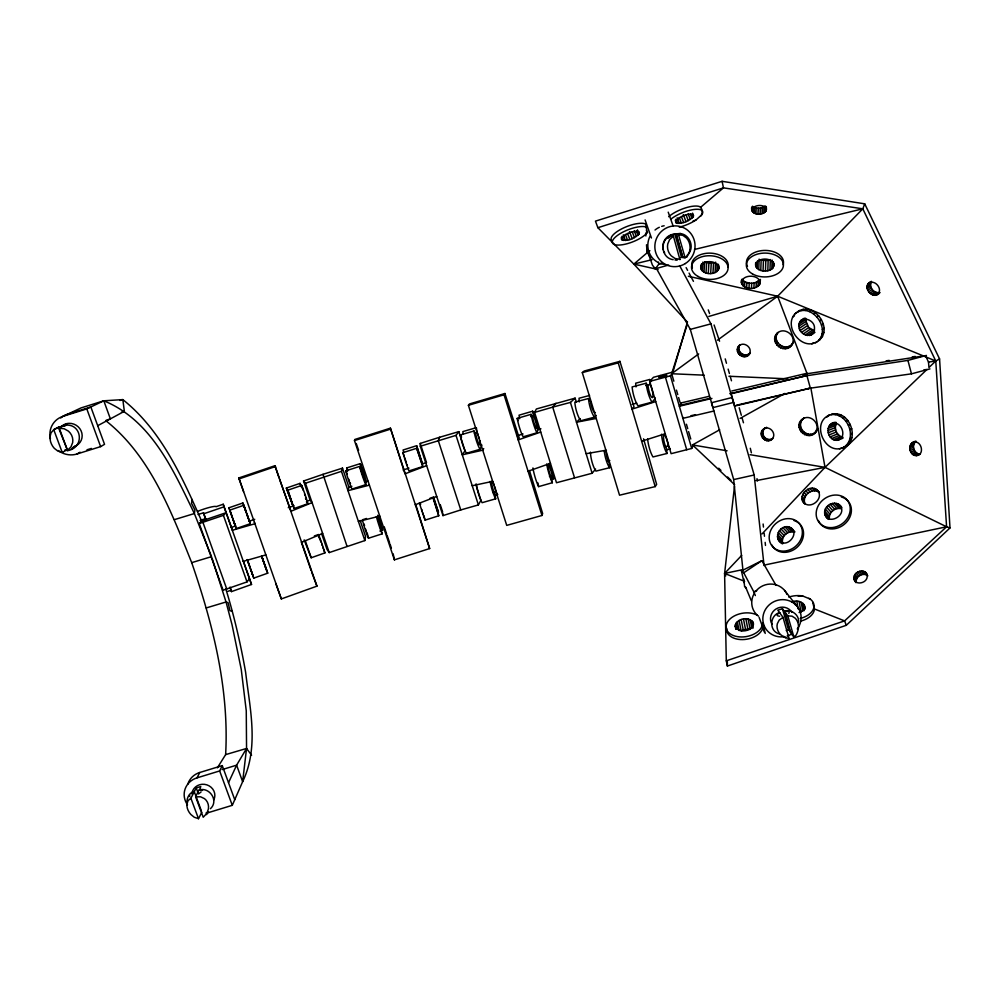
<?xml version="1.0" encoding="UTF-8"?>
<svg xmlns="http://www.w3.org/2000/svg" width="1000" height="1000" viewBox="0 0 1000 1000"><rect width="100%" height="100%" fill="white"/><g stroke="black" fill="none" stroke-linecap="round" stroke-linejoin="round"><path stroke-width="1.5" d="M772.875 438.425C765.925 446.475 755.387 432.238 765.238 428.025L762.45 430.325M769.85 440.387L771.45 439.162C765.8 441.413 760.138 433.862 764.075 429.137M54.638 429.312L58.825 426.962L67.263 449.7L62.713 452.2L61.638 452.2L61.675 451.362M206.05 812.975A19.225 17.988 11.7 0 0 209.688 812.225L232.288 805.325L242.638 781.688L246.55 748.462L246.262 710.812L241.25 669.425L232.05 624.812L226.038 601.975L212.025 558.05M650.8 258.387L647 251.575L647.038 246.337M792.175 602.188C800.45 597.1 810.913 609.225 799.05 612.525M217.362 767.85L225.625 754.625C229.275 689.062 212.963 624.163 191.7 562.65C171.25 511.763 150.325 455.975 106.013 420.85M251.6 755.25L246.55 748.462L236.612 765.163L242.638 781.688C259.212 747.337 249.887 708.538 245.65 672.45C240.725 644.2 234.237 616.2 225.787 588.775M913.5 442.212C921.675 439.975 925.113 455.175 916.225 455.662C908.138 455.213 907.438 441.788 916.012 441.275M916.225 455.662L919.975 454.212C914.025 453.95 911.075 445.087 915.9 441.463L912.138 442.875M755.713 262.562C753.962 271.188 766.45 273.113 771.812 269.025L772.075 260.025M771.812 269.025L773.162 267.738L773.337 261.725M773.162 267.738L774.038 263.25M767.825 270.738L768.15 260.262L770.312 259.562L769.987 270.05M765.462 271.05L765.8 260.575L768.15 260.262M741.4 280.225C740.113 289.875 756.725 291.125 760.138 283.538L760.275 279.675M760.138 283.538L760.375 279.387M760.775 270.475L761.137 259.988L765.8 260.575M763.062 270.963L763.413 260.475M756.125 287.362L756.312 282.25L759.525 279.9L759.35 285.025M757.163 268.475L757.438 260.975M757.975 286.325L758.162 281.212M758.763 269.625L759.137 259.137M753.913 288.062L754.1 282.95L756.312 282.25M756.087 267.087L756.25 262.587M749.013 288.275L749.212 283.175L744.8 281.8L742.025 279.212L741.8 284.337M751.488 288.375L751.675 283.263L754.1 282.95M836.65 503.425L841.225 508.713C835.35 507.1 828.8 512.325 829.287 518.45L824.638 513.25C823.725 504.175 837.487 499.1 841.888 507.7M746.663 287.775L746.875 282.675M700.675 268.125C701.188 259.1 719.1 259.725 718.787 268.825C715.625 276.588 698.9 274.725 700.863 265.138M742.938 285.738L743.15 280.625M744.587 286.913L744.8 281.8M798.975 326.112C798.325 314.55 815.163 318.825 814.475 328.363C815.05 339.862 798.337 335.588 798.975 326.112L806.075 321.375L806.175 319.262L799.075 324M802.475 500.675L804.812 503.25C802 495.688 811.712 487.8 818.575 491.938C811.975 481.025 794.925 496.325 805.075 504.137M777.875 538.675L782.8 543.65C780.475 537.163 787.6 530.163 794.087 532.087L789.225 527.013C779.638 524.1 772.425 538.938 782.262 543.725M718.088 270.287L718.413 264.312M718.787 268.825L718.95 265.837M715.075 272.587L715.662 262.137M716.825 271.575L717.225 264.1M797.875 311.637C813.962 300.7 834.075 329.15 818.538 340.65C831.263 327.062 809.8 301.1 794.887 313.863C783.213 326.975 802.038 351.463 817.262 341.587M710.662 273.575L711.263 263.137L713.575 262.838L712.975 273.275M708.288 273.488L708.9 263.05L704.625 261.725L704 272.162M798.5 622.112C799.6 615.025 791 608.787 784.362 611.1C786.225 617.8 792.862 650.95 798.337 629.038A12.075 10 -79.2 0 0 795.25 618.225L792.013 616.163L787.825 615.9L782.45 608.737L777.812 610.163L783.012 617.375L789.087 638.5L784.15 637.212L780.438 634.5A12.3 10.9 29.4 0 1 777.337 623.7L779.212 620.075L783.012 617.375M706.012 273L706.637 262.562M701.237 269.637L701.6 263.663M702.362 271.012L702.913 262.062M735.238 626.25C735.775 618.15 750.487 615.7 753.425 623.337C753.012 631.512 738.088 634 735.238 626.25L735.837 629.212M415.675 504.375L429.65 548.562L394.412 559.85L393.188 553.862M741.287 282.8C742.325 274.225 757.913 274.075 760.288 281.962M755.6 265.562C756.375 256.625 774.525 256.925 773.95 266.262M831.513 423.762C841.263 419.45 848.088 437.837 837.4 440.288C827.038 441.312 823.925 423.3 835.263 422.287M835.462 440.262L842.913 437.238C837.05 436.112 833.65 428.8 836.3 423.525L828.812 426.463M843.062 447.725C858.138 439.113 848 412.488 831.263 414.613C849.425 408.663 861.5 440.938 843.062 447.725C824.55 455.538 810.688 422.325 829.562 415.062L826.513 417.325M734.5 486.3L724.6 573.438L726.287 660.825L727.387 666.05L846.287 625.3L950 527.938L939.575 358.925L864.725 203.837L722.1 181.312L595.462 221.125L597.888 227.7L633.85 264.1L686.787 321.463M429.65 548.562L390.412 428.162L354.812 439.462L354.475 440.588L394.412 559.85M192.15 499.438L191.525 503.363L194.913 510.025L194.363 513.55L211.55 556.638L191.7 562.65M321.55 533.462L327.025 549.438L329.225 552.587L364.862 540.575L365.562 536.462L360.175 520.5M879.825 292.7C872.7 301.512 860.562 285.538 871.363 281.4M876.125 295.075L879.663 292.475C873.975 293.913 868.25 286.637 871.488 281.575L867.938 284.137M360.275 463.625L364.963 480.538L359.575 466.45L345.775 470.838A13.113 1.225 72.1 0 0 351.675 488.35L352.038 489.05L365.8 484.663L366.075 480.925A13.113 1.1 72.1 0 0 360.275 463.625L346.65 467.95L347.5 471.388M689.925 249.95C689.25 253.137 686.925 259.15 682.862 257.613L676.112 234.088C688.062 230.425 696.462 247.125 687.2 255.212M747.775 355.588L750.362 352.638C745.9 362.762 731.237 351.662 739.975 344.775L737.712 347.962M749.212 353.762C744.4 357.525 736.862 351.825 739.2 346.175M195.625 796.812L200.625 796.812L204.513 798.65A12.55 11.3 -42.5 0 1 208.375 809.1L206.775 813.413L203.212 817.25L195.625 796.812L198.85 790.037C209.387 786.525 219.213 800.775 210.425 808.7M751.875 210.05C753.275 203.95 767.062 203.7 766.175 210.8C762.663 216.175 750.05 215.275 751.7 207.087M201.863 812.175L198.5 818.688L190.9 798.263L196.213 787.925L200.763 786.538L199.475 790.188A11.662 10.9 11.7 0 1 202.512 790.425M853.962 577.425C854.3 570.188 867.588 568.212 867.2 576.625C866.888 583.913 853.525 585.875 853.962 577.425L856.162 582.337L854 578.987M856.125 580.775C856.787 575.638 863.787 572.275 867.875 575.825M789.55 347.113L792.625 343.713C786.125 356.538 766.925 341.812 777.987 332.4L775.375 336.15M790.95 345.3C784.038 350.588 773.275 342.438 776.825 334.375M813.5 433.9L816.7 431.05C808.312 444.087 790.138 425.6 803.988 418.038L800.75 420.85M815.037 432.638C807.175 438.713 795.95 427.337 802.337 419.637M791.237 345.525C798.55 336.613 783.4 325.075 776.55 334.162M815.175 432.312C821.663 424.562 810.312 413.075 802.412 419.237M279.562 479.325L291.025 511.225L312.087 502.625L310.113 500.138L303.55 481L323.013 474.325L342.5 468.137L348.938 487.238L348.013 490.675L369.4 485.15M673.062 371.6L687.5 321.8M687.375 324.075L671.663 373.738L673.838 381.188M788.812 613.462L789.2 612.225M364.862 540.575L341.463 471.325L342.5 468.137M540.737 432.062L518.225 439.9L519.225 437.975L504.938 393.5L469.475 403.95L468.4 405.3L506.725 525.388L541.975 515.475L542.65 513.538L529.45 470.513M717.487 340.2L777.65 296.225L862.8 208.812L864.725 203.837M483.725 448.587L482.725 450.188L462.275 454.812L465.012 450.825L458.837 431.637L439.65 437.25L438.263 440.55L460.763 509.938L478.4 504.925L480.913 500.288L475.75 484.25M228.525 782.7L236.612 765.163L222.125 769.6M639.025 234.075L639.375 232.175L638.638 231.562C632.463 230.7 624.812 233.388 621.4 238.75L621.55 239.587C627.375 242.075 634.725 238.2 639.025 234.075L637.425 229.825M532.675 411.2L533.55 415.9A7.225 0.963 73.8 0 1 536.562 425.562A7.225 0.963 73.8 0 1 535.675 427.3A7.225 0.963 73.8 0 1 532.663 417.638L531.038 414.338L517.2 418.375A13.2 1.875 73.8 0 0 522.762 436.112L523.175 436.8L536.975 432.8L538.15 428.75A13.213 1.75 73.8 0 0 532.675 411.2L519.025 415.188L519.65 418.713M686.7 257.238L687.188 256.188M232.288 805.325L219.662 770.938L222.262 765.612L199.788 772.487A19.05 17.825 11.8 0 0 187.787 784.275M673.175 371.987L653.438 377.312L649.737 381.375L671.112 453.675L691.725 448.462L693.413 445.1L727.087 450.8M595.612 469.113L592.125 473.25L556.5 482.738L534.612 412.413L536.388 408.975L575.112 398.15L576.4 402.337M187.525 804.862A19.225 17.988 11.7 0 1 196.975 777.875L199.788 772.487M693.062 217.013L692.95 214.425C686.725 213.45 679.237 216.412 675.625 221.625L676.375 223.113C682.362 224.15 688.8 221.137 693.062 217.013L691.975 214.188M748.925 354.45C753.85 348.162 743.225 340.138 738.5 346.562M679.938 259.625L673.4 236.163L671.125 235.65C659.375 239.3 660.725 258.025 673.175 259.675M683.425 417.45L682.9 418.35L713.975 411M681.175 403.288L679.35 406.25L711.925 398.413M479.837 440.312A7.188 1.238 73.7 0 1 479.15 444.263A7.188 1.238 73.7 0 1 475.812 434.212L474 430.988L460.337 434.975A13.125 2.387 73.7 0 0 466 452.562L466.463 453.237L480.087 449.288L481.912 445.075M655.713 401.587L632.05 409.125L634.025 406.9L619.9 361.337L584.163 371.037L582.3 372.625L619.538 495.2L655.212 486.6L656.65 484.412L643.55 438.812M468.4 405.3L504.038 394.787L504.938 393.5M206.513 814.613L208.5 811.85M649.737 381.375L670.438 375.812L672.375 373.175L698.688 353.938M63.7 425.438C81.638 421.75 85.688 447.35 67.638 450.675L58.712 428.2L66.638 424.25L54.162 429.225L51.025 432.85L50.025 436.863A12.65 9.613 62.9 0 0 54.312 448.338L57.825 451.075L61.638 452.2M660.163 375.525L658.713 377.438L666.825 375.238L665.413 377.175L686.712 449.738M460.763 509.938L442.975 515.612L420.312 446.25L456.012 435.363L458.837 431.637M647.337 250.6L652.425 265.113L655.3 268.8L658.688 264.35L661.55 263.387M199.225 523.538L223.412 515.363L226.1 512.7L202.113 520.8L199.225 523.538L223.088 590.2L247.013 581.912L249.475 578.7M792.412 343.537L793.8 341.75M787.487 348.212L788.888 346.4M785.188 348.725L786.587 346.912M782.788 348.65L784.212 346.838M746.35 356.375L747.8 354.538M780.475 347.962L781.9 346.163M744.75 356.75L746.213 354.925M778.4 346.737L779.825 344.925M743.088 356.712L744.55 354.888M741.462 356.25L742.925 354.425M776.688 345.037L778.125 343.237M739.987 355.4L741.462 353.575M775.475 342.975L776.912 341.188M738.775 354.212L740.25 352.388M737.887 352.775L739.362 350.962M774.825 340.712L776.275 338.925M774.788 338.375L776.237 336.613M679.25 227.162A19.4 6.4 -22.2 0 0 695.875 220.062L701.4 215.125L702.275 212.162L701.737 209.112L700.075 206.825A19.387 6.438 -22.2 0 0 685.387 207.925A19.387 6.438 -22.2 0 0 668.688 216.725M737.4 351.175L738.875 349.375M737.337 349.538L738.825 347.738M733.637 402.4L712.913 407.625L711.488 402.725L732.225 397.475M555.962 403.25L552.725 407.125L534.612 412.413M635.988 386.9L635.675 383.2L649.562 379.513L650.013 384.45A7.4 1.65 75.4 0 1 652.95 394.387A7.4 1.65 75.4 0 1 651.1 396.438A7.4 1.65 75.4 0 1 648.162 386.5L646.162 383.212L632.112 386.938A13.487 3.125 75.4 0 0 637.537 405.138L638.062 405.812L652.087 402.163L654.95 398.775L654.9 397.562M647.55 232.275L645.4 234.6A19.338 6.475 -21.4 0 1 618.875 245.075A19.338 6.475 -21.4 0 1 617.525 235.375A19.338 6.475 -21.4 0 1 644.287 226.588L646.875 227.225M741.7 555.375L724.6 573.438L725.775 575.9M762 533.938L825.025 467.362L926.988 369.438L923.925 369.875M700.487 216.238L701.45 215.25A19.4 6.4 -22.2 0 0 694.062 209.475A19.4 6.4 -22.2 0 0 670.9 219.125M594.325 412.287A7.3 1.913 75.4 0 1 590.688 401.688L588.525 398.5L574.837 402.125A13.312 3.6 75.3 0 0 580.312 420.05L580.887 420.712L594.55 417.15L596.263 415.4M580.175 418.6L576.487 422.225L596.225 418.45M877.475 294.438C883.35 289.6 875.275 279.175 868.988 283.1M771.275 439.637C777.887 435.062 769.963 424.425 763.612 429.212M582.3 372.625L618.225 362.875L619.9 361.337M597.888 227.7L723.45 187.862L862.8 208.812L935.763 361L946.587 526.788L844.587 620.887L726.287 660.825M574.487 477.625L552.725 407.125L570.425 402.425L575.112 398.15M658.075 269.513L633.85 264.1L648.125 251.95M700.575 207.338L723.45 187.862L722.1 181.312M811.45 435L812.987 433.725M816.363 430.325L817.875 429.062M809.175 435.513L810.713 434.25M806.812 435.425L808.363 434.162M804.525 434.725L806.087 433.462M802.487 433.488L804.05 432.225M800.812 431.763L802.387 430.513M672.375 373.175L671.663 373.738L704.163 375.163M799.625 429.7L801.2 428.45M198.775 793.75L201.112 791.912M799 427.413L800.588 426.188M798.988 425.075L800.575 423.85M799.587 422.837L801.162 421.613M768.25 440.737L769.862 439.513M752.425 206.238C755.938 209.1 761.587 208.762 765.025 205.925L765.387 211.838M766.612 440.65L768.225 439.425M765.013 440.138L766.637 438.913M763.6 439.237L765.212 438.025M762.438 438.013L764.062 436.8M799.675 310.462L794.887 313.863M761.612 436.538L763.25 435.337M761.2 434.925L762.825 433.725M874.587 295.275L878.112 292.688M872.95 295.038L876.488 292.45M761.2 433.275L762.825 432.088M869.862 293.337L873.4 290.763M871.35 294.387L874.875 291.8M761.625 431.712L763.25 430.513M868.612 291.988L872.163 289.413M765.05 428.45L766.663 427.275M867.113 288.738L870.662 286.175M867.675 290.425L871.225 287.85M867.25 285.487L870.8 282.925M866.975 287.05L870.525 284.488M815.5 342.8L820.312 339.425M820.788 337.562L822.562 336.35M811.862 343.888L813.637 342.663M822.087 333.762L823.863 332.55M811.1 335.025L814.963 332.325M822.325 329.5L824.1 328.288M807.3 335.562L814.375 330.75L808.75 327.55L806.075 321.375M809.287 335.575L814 332.362M805.275 334.975L812.35 330.188M821.488 325.062L823.275 323.85M803.363 333.875L810.438 329.087M800.312 330.425L807.412 325.662M801.663 332.312L808.75 327.55M819.638 320.763L821.425 319.562M799.4 328.3L806.488 323.55M816.888 316.913L818.688 315.725M761.862 560.675L741.45 570.913L743.725 572.762L761.862 560.675L776.062 585.413M799.688 322.1L805.612 318.163M800.788 320.538L804.338 318.188M813.45 313.775L815.238 312.587M809.55 311.575L811.35 310.387M71.05 449.325L73.587 447.65M792.712 316.988L794.513 315.8M805.475 310.45L807.262 309.262M801.488 310.475L803.288 309.3M58.238 450.538A20.475 19.4 33.6 0 0 77.038 453.988L100.638 446.625L104.537 444.325L90.85 406.975L67.375 414.312A20.263 19.212 33.7 0 0 60.725 417.975M67.062 450.662L70.925 446.987L72.65 442.612A13.062 12.5 2.8 0 0 68.4 431.125L64.162 428.75L58.712 428.2M77.038 453.988L80.125 452.2M734.675 484.762L692.487 444.913L719.675 429.775M740.075 418.413L784.938 393.425M58.95 427.163L58.412 427.463A12.425 11.775 33.5 0 0 57.162 428.387M72.537 447.675L74.837 446.413L74.013 446.863M50.412 438.587A20.475 19.4 33.6 0 1 63.087 416.312L81.075 407.9L103.8 400.8L122.825 399.6L124.362 411.325L97.713 425.688M680.575 257.587L683.312 257.1M939.575 358.925L935.763 361L928.95 367.537L928.487 362.075L926.225 357.088M673.4 236.163L669.6 239.613L667.763 243.925A12.7 12.175 73.1 0 0 671.188 255.8L675.025 258.475L680.075 259.387M194.3 791.65L193.775 791.925A11.662 10.9 11.7 0 0 191.513 793.775M779.712 612.75L779.175 613.038A11.725 11.175 -26.7 0 0 776.775 614.938M782.45 608.737L788.438 629.612L786.2 630.575M788.438 629.612L790.938 632.05M779.6 612.562C769.575 615.312 768.737 631.25 779.375 633.913M63.087 416.312L86.8 408.9L103.8 400.8C151.35 420.062 173.425 470.363 194.363 513.55L174.338 519.663M668.512 237.35L670.3 236.513M748.125 619.025L750.15 629.375L745.525 629.325L741.137 630.812L739.062 620.487M301.762 542.275L322.663 533.45M846.175 445.513L848.05 444.738M839.45 448.825L844.938 446.938M848.55 442.362L850.425 441.587M850.037 438.462L851.912 437.688M850.512 434.087L852.387 433.325M837.4 440.288L842.938 438.212M833.525 439.663L840.975 436.65M849.95 429.55L851.825 428.787M831.7 438.525L839.163 435.513M190.9 798.263L188.075 800.65L186.938 804.013A11.938 8.85 50.7 0 0 190.837 814.463L194.25 817.237L198.5 818.688M830.138 436.925L837.6 433.925M848.388 425.15L850.263 424.4M828.938 434.975L836.4 432M828.162 432.812L835.638 429.837M845.925 421.213L847.8 420.475M827.875 430.575L835.362 427.612M828.1 428.413L835.588 425.462M842.738 418.013L844.625 417.275M829.975 424.875L836.225 422.438M415.2 504.8L436.725 496.475M839.062 415.75L840.95 415.012M914.675 455.4L918.425 453.95M835.15 414.588L837.038 413.862M911.875 453.587L915.638 452.137M913.188 454.688L916.95 453.237M910.812 452.163L914.575 450.712M910.075 450.513L913.838 449.075M909.725 448.75L913.487 447.312M426.65 465.65L404.988 473.825L390.412 428.162M910.2 445.35L913.975 443.925M909.762 446.987L913.525 445.562M911.012 443.95L914.775 442.525M275.725 583.325L281.325 598.925L316.938 586.15L274.95 465.7L238.775 477.975L243.538 491.637M692.987 221.088L695.875 220.062M229.938 587.263L231.488 591.6L251.525 584.475L243.287 560.887M250.575 569.062L253.775 578.125L267.712 573.188L263.762 561.85M304.163 539.925L311.175 557.775L324.9 552.913A13.075 0.625 70.6 0 0 318.95 535.6L318.5 534.5L314.375 535.95M528.062 471.225L550.462 463.325M254.325 522.325L254.938 523.75L232.325 530.275L231.425 527.375L235.787 525.862M248.912 521.325L254.737 519.312M288.25 507.7L294.088 505.688M307.2 501.138L310.113 500.138M232.763 518.713L236.25 528.562L250.3 523.688L246.838 513.85M286.337 488.062L294.113 508.5L307.925 503.713L307.738 502.95A13.162 0.637 70.7 0 0 301.712 485.412L287.825 490.188L292.5 504.6L286.337 488.062L300.05 483.363L301.775 487.762M231.425 527.375L223.225 504.237L216.025 506.7A13.6 1.713 -19 0 0 197.5 511.413M205.812 519.675L203.7 513.787L224.013 506.812L223.225 504.237M236.25 528.562L228.95 507.775L242.887 502.987L246.062 511.987M303.55 481L305.438 483.237L341.463 471.325M229.737 510.15L243.85 505.3L247.162 514.637M238.775 477.975L239.175 478.875L275.55 466.512M827.675 415.788L833.15 413.875M227.838 591.337L231.163 590.25L230.138 587.362M200.138 520.363L205.613 518.663L203.512 512.812L198.038 514.5M420.312 446.25L420.25 443.413L439.65 437.25M416.662 445.7L421.662 462.488L416.675 448.288L402.9 452.675A13.1 0.688 72.2 0 0 408.675 470.2L408.988 470.925L422.713 466.55L422.337 463.013L416.662 445.7L403.062 450.012L403.7 452.287M348.938 487.238L351.875 486.3M365.037 482.113L367.962 481.175M403.088 470L408.938 468.137M422.113 463.938L426.5 462.55L420.25 443.413M366.512 518.475L362.413 519.788L362.663 520.938A13.025 1.212 72.3 0 0 368.5 538.225L382.175 533.85L377.4 516.663L382.6 530.212L379.9 531.075M430.05 498.2L432.788 497.325L438.762 515.775L425.125 520.138A13.012 0.675 72.3 0 1 419.425 502.825M641.65 441.238L665.212 433.725M354.475 440.588L390.262 429.225M119.938 400.487L122.825 399.6C161.375 430.3 182.237 477.163 201.7 521.2M106.15 420.25L110.4 418.925L103.8 400.8M87.013 449.787L91.388 448.425M121.463 412.225L124.362 411.325M196.975 777.875L219.662 770.938M206.213 607.95L226.038 601.975L228.062 602.638L229.95 610.662L232.213 611.362M225.625 754.625L246.55 748.462M708.8 316.45L777.65 296.225L935.763 361L928.487 362.075M647 251.575L649.887 250.725M474.387 433.162L477.088 432.362A7.188 1.238 73.7 0 1 478.288 435.062M530.812 416.7L533.55 415.9M517.112 435.712L523.062 433.988M537.95 429.663L540.925 428.8M243.325 561.337L265.875 554.913M493.05 492.575L496.037 491.725L497.738 494.7L494.762 495.55M549.462 476.5L552.188 475.725L553.725 478.762L551.013 479.538M494.188 484.888A7.138 1.225 74.1 0 0 491.7 483.1A7.138 1.225 74.1 0 0 494.9 493.963L495.688 498.825L482.1 502.688A13.037 2.362 74.1 0 1 476.525 485.312L476.388 484.125M532.938 467.938L533.125 469.113A13.113 1.85 74.1 0 0 538.612 486.625L552.35 482.725L551.425 477.863A7.175 0.95 74.1 0 1 548.45 468.325A7.175 0.95 74.1 0 1 549.212 466.188A7.175 0.95 74.1 0 1 552.188 475.725M655.3 268.8L668.65 265.025M743.725 572.762L753.713 591.663L756.7 590.825M929.95 368.9L911.462 373.837L810.362 388.162L806.888 375.562L807.387 373.35L802.575 376.375L907.925 360.4L926.438 355.412M656.125 267.95L690.312 329.375L710.938 323.875L754.163 475L764.062 565.575M589.562 395.462L579.038 398.25L579.25 401.938M645.837 385.55L650.013 384.45M632.25 404.338L636.763 403.162M358.4 521.462L379.762 516.112M606.775 461.275L609.775 460.525M665.425 446.625L668.2 445.938L670.088 448.963L665.938 450M606.388 450.425A7.25 1.887 75.9 0 0 606.812 456.5A7.25 1.887 75.9 0 0 609.212 462.663L609.562 467.725L595.925 471.112A13.225 3.562 75.9 0 1 590.513 453.413L590.513 452.175M668.2 445.938A7.35 1.625 75.9 0 0 665.288 436.138A7.35 1.625 75.9 0 0 663.575 438.587A7.35 1.625 75.9 0 0 666.488 448.387L666.975 453.488L652.987 456.95A13.4 3.088 75.9 0 1 647.625 438.988M673.888 234.312L669.987 235.725L671.237 235.85L670.675 236.163A12.425 12.15 -64.7 0 0 668.2 238.225M633.85 264.1L652.05 259.7M694.5 249.45L862.8 208.812M680.325 403.113L709.075 396.337M731.775 391L805.913 373.537M806.062 388.95L810.362 388.162L734.688 406.087L731.175 393.775L806.888 375.562L729.775 393.663M679.887 405.375L710.125 398.275M690.975 415.712L695.512 414.663M736.312 405.25L810.362 388.162M743.025 571.087L733.688 479.575L754.163 475M62.538 426.4L65.475 425.75M472.225 485.725L492.675 481.35M742.85 569.6L724.6 573.438L744.625 581.35M765.65 564.8L946.587 526.788L950 527.938M756.112 480.637L825.025 467.362L946.587 526.788M586.138 453.7L605.887 450.262M923.475 355.962L807.1 373.738L777.65 296.225L688.337 276.275M886.112 360.85L889.188 360.387M912.2 356.9L915.263 356.425M64.912 449.95L67.263 449.7M685.113 257.825L678.438 234.587L673.138 234.237A12.287 12.012 -64.9 0 0 663.375 249.938M201 521.337L203.088 521.125M678.438 234.587L683 235.425L686.525 238.062A12.75 10.925 82.1 0 1 689.912 249.95M798.25 596.25L802.725 596L810.225 599.075A18.487 11.688 -7.9 0 1 800.238 618.45M679.9 233.512L680.688 233.538M708.9 263.05L711.263 263.137M749.212 283.175L751.675 283.263M728.925 376.25L787.738 378.837M675.025 259.988L677.125 260.225M750.037 454.688L825.025 467.362L810.825 387.788M692.487 444.913L693.413 445.1M777.562 615.788L779.65 616.263M812.75 602.3L814.3 608.9L844.587 620.887L846.287 625.3M789.225 527.013C801.438 531.763 786.963 549.837 778.85 540.388M758.575 616.1L755.913 614.525A18.425 11.825 -9.7 0 0 729.25 619.712A18.425 11.825 -9.7 0 0 735.462 636.213A18.425 11.825 -9.7 0 0 761.038 628.15L762.425 625.013A18.425 11.825 -9.7 0 0 762.65 622.913M783.5 636.375L785.85 637.825M808.812 598.288L810.238 599.175M816.287 489.325L819.362 492.413M824.638 513.25C826.938 526.312 847.85 515.55 840.062 505.588M803.512 502.425C810.337 510.075 824.137 498.85 817.837 490.675M718.725 468.212L720.95 470.4M727.613 476.987L730.95 480.275M777.425 536.688L782.35 541.688M777.537 534.587L782.463 539.587M778.2 532.5L783.125 537.513M779.375 530.575L784.287 535.6M780.975 528.925L785.875 533.962M782.9 527.688L787.788 532.737M785.013 526.925L789.887 531.975M787.163 526.688L792.038 531.763M791.05 527.875L794.925 531.925M746.413 588.525L744.6 586.6L743.812 578.837M801.988 498.638L804.325 501.225M802.087 496.475L804.425 499.05M802.775 494.312L805.113 496.9M826.162 516.938L828.025 519.012M804 492.3L806.325 494.9M805.675 490.588L808 493.175M825.125 515.225L828.85 519.388M824.725 511.138L829.375 516.35M825.375 509.038L830.025 514.263M807.688 489.275L810 491.875M826.562 507.088L831.188 512.325M809.912 488.45L812.212 491.05M812.188 488.175L814.488 490.788M814.362 488.475L816.65 491.087M828.188 505.425L832.8 510.675M830.138 504.162L834.75 509.425M832.3 503.375L836.9 508.638M834.525 503.125L839.112 508.4M838.538 504.263L841.275 507.438M594.55 417.15L593.987 416.488A13.362 3.487 75.4 0 1 588.525 398.5M784.6 590.462L797.1 606.3M306.425 501.75L307.925 503.713M652.087 402.163L651.575 401.475A13.537 3.013 75.4 0 1 646.162 383.212M480.087 449.288L479.637 448.612A13.137 2.275 73.7 0 1 474 430.988M854.488 580.413L855.925 582.638M854.375 575.85L856.538 579.2M855.2 574.35L857.362 577.7M856.4 573.025L858.55 576.388M857.875 571.987L860.025 575.35M861.275 570.962L863.413 574.338M859.538 571.275L861.688 574.65M862.962 571.062L865.1 574.438M865.75 572.45L867.175 574.7M864.488 571.575L866.625 574.95M460.337 434.975L461.575 437.113M536.975 432.8L536.575 432.1A13.213 1.75 73.8 0 1 531.038 414.338M316.938 586.15L311.663 572.087M679.587 265.6L710.938 323.875M686.125 267.613L687.588 270.363M689.062 273.1L693.45 281.337M517.2 418.375L518.325 420.562M365.8 484.663L365.45 483.963A13.113 1.1 72.1 0 1 359.575 466.45M345.775 470.838L347.312 474.137M305.538 498.512L305.938 499.387M420.662 504.188L420.112 503.038L420.35 504.663M753.713 591.663L755.362 595.562M759.112 617.4L762.913 627.65A18.4 11.825 -9.7 0 1 742.613 639.6A18.4 11.825 -9.7 0 1 726.712 628.25M745.55 586.9L751.4 600.938M761.675 625.612L764.375 632.112M250.3 523.688L246.688 513.763M422.713 466.55L416.675 448.288M402.9 452.675L404.25 456.025M323.562 549.5L324.9 552.913M692.55 213.113L693.637 215.938M690.3 213.975L691.912 218.2M688.125 213.8L690.288 219.425M686.112 214.988L688.263 220.6M683.312 214.638L686.012 221.65M681.513 216.9L683.662 222.512M679.225 217.5L681.375 223.125M248.65 519.212L247.45 515.588M677.163 217.8L679.312 223.425M675.987 219.2L677.6 223.425M675.3 220.287L676.375 223.113M406.925 464.363L407.4 465.588M303.275 490.45L301.712 485.412M287.825 490.188L294.113 508.5M305.188 540.438L311.175 557.775M636.362 231L637.95 235.238M634.263 230.787L636.375 236.45M632.3 231.962L634.412 237.613M629.538 231.6L632.175 238.663M627.712 233.875L629.825 239.525M625.413 234.488L627.513 240.138M623.3 234.8L625.4 240.463M622.05 236.225L623.625 240.475M621.263 237.35L622.312 240.175M201.35 810.8L194.175 791.462C188.325 792.95 186.038 799.775 187.2 805.138M53.775 429.75L62.125 452.2M196.213 787.925L198.35 793.688M263.275 560.625L261.688 556.263L262.987 560.112M222.262 765.612L234.75 799.7M86.8 408.9L100.638 446.625M321.087 542.188L318.575 536.175L318.837 537.438M433.5 496.887L438.488 512.362L433.688 498.7L438.762 515.775M248.312 518.3L247.3 515.475M708.263 309.887L709.587 313.575M267.712 573.188L264.525 564.138M422.837 512.788L423.363 514.263M261.588 555.775L263.888 562.362M264.812 565.288L266.475 570.062L264.212 563.562M228.95 507.775L231.525 515.163M233.925 521.987L234.85 524.55L234.363 523.125M248.637 563.488L247.775 561.087L248.312 562.638M252.312 573.875L251 570.175M202.95 522.413L226.788 589.087M668.213 212.15L673.162 226.062M246.2 512.062L243.85 505.3M229.762 510.062L232.125 516.788M247.387 559.9L249.775 566.675M224.013 506.812L251.525 584.475M223.412 515.363L247.013 581.912M246.887 514.45L242.887 502.987M263.2 560.85L264.337 564.062M231.863 516L234.125 522.388M248.625 563.587L250.912 570.075M645.1 219.925L651.45 238.012M356.238 443.5L358.612 450.25M239.175 478.875L281.325 598.925M262.125 557.775L263.587 561.8M252.7 574.938L247.213 559.562M252.138 573.462L253.775 578.125M646.388 230.512L647.15 232.7L645.65 223.988A19.338 6.5 -21.4 0 0 623.488 227.975A19.338 6.5 -21.4 0 0 611.475 240.062M301.325 542.15L311.175 570.688M305.438 483.237L329.225 552.587M387.038 535.163L389.55 542.55M347.013 546.275L323.013 474.325M714.075 324.988L719.562 341.238M406.388 462.837L404.7 457.6M274.95 465.7L279.1 477.962M321.712 543.95L322.275 545.65M304.538 493.95L305.113 495.675M384.225 526.775L386.562 533.763M440.238 504.588L442.612 511.85M456.012 435.363L478.4 504.925M421.688 509.325L422.262 511.1M390.05 544.025L391.4 548.237M504.038 394.787L541.975 515.475M570.425 402.425L592.125 473.25M618.225 362.875L655.212 486.6M305.6 497.212L306.212 499.375M322.75 547.15L323.113 548.362M676.45 390.125L677.763 394.588M678.637 397.562L679.938 402.038M686.438 424.25L687.738 428.675M688.6 431.625L690.763 439.012M670.438 375.812L691.725 448.462M690.312 329.375L733.688 479.575M787.825 615.9L793.888 637.025M682.75 257.413L676.125 234.325L676.75 234.262A12.425 12.15 -64.7 0 1 679.925 234.562M790.413 632.325L784.975 611.263A11.725 11.175 -26.7 0 1 787.987 611.512M674.85 234.213L681.438 257.125M725.225 358.888L726.475 363.263M728.15 369.1L729.4 373.488M730.225 376.4L731.475 380.788M739.188 407.775L741.325 415.262M742.175 418.25L743.462 422.75M423.812 515.438L425.125 520.138M907.925 360.4L911.462 373.837M368.5 538.225L367.325 533.475A7.125 0.663 72.3 0 1 366.812 532.325M231.163 590.25L231.488 591.6M750.3 448.263L751.375 452.8M741.45 570.913L744.062 582.625M757 478.663L757.513 480.975M763.05 623.488L765.212 633.438M737.325 621.7L739.1 630.562M736.05 623.138L737.237 629.05M735.337 624.688L736.237 629.125M741.162 619.55L743.225 629.888M743.475 618.975L745.525 629.325M745.85 618.8L747.887 629.15M751.762 620.625L753.2 628.025M750.138 619.65L751.875 628.525M752.887 621.875L753.462 624.85M203.512 512.812L203.7 513.787M537.95 482.975L538.612 486.625M794.488 601.613L795 604.587M799.175 601.638L800.95 612.05M796.875 601.425L798.138 608.862M802.925 603.188L804.175 610.638M801.237 602.238L802.75 611.175M804.725 605.862L805.225 608.837M804.112 604.425L804.862 608.9M546.688 464L546.875 465.175A13.125 1.737 74.1 0 0 552.35 482.725M477.088 432.362L476.35 427.663L462.85 431.6L463.2 433.963M763.125 524.012L763.462 527.075M764.137 533.188L764.475 536.25M765.15 542.375L765.487 545.438M442.738 513.112L442.975 515.612M189.7 795.4L189.788 796.488M645.662 233.05L645.875 235.975M646.513 244.762L646.838 249.15M766.287 206.725L766.475 209.688M765.888 206.35L766.175 210.8M763.825 206.838L764.188 212.75M762.288 207.55L762.65 213.463M760.512 208.012L760.875 213.925M758.637 208.2L758.988 214.112M756.762 208.113L757.113 214.025M755.025 207.725L755.375 213.637M753.55 207.087L753.9 213.012M752.513 207.712L752.775 212.162M751.912 208.188L752.087 211.15M658.575 262.1L658.688 264.35M661.575 434.212L661.637 435.45A13.438 2.975 75.9 0 0 666.975 453.488M727.337 661.375L727.387 666.05M814.3 608.9L814.3 610.112A18.462 11.7 -7.9 0 1 800.688 621.087M784.638 636.613A19.325 18.45 -26.7 0 1 762.975 616.688A19.325 18.45 -26.7 0 1 789.188 600.763A19.325 18.45 -26.7 0 1 797.25 628.95M791.675 633.975A19.325 18.45 -26.7 0 1 787.075 636.038M757.262 615.212A18.538 17.738 -27 0 1 754.087 593.763M755.4 591.75A18.538 17.738 -27 0 1 772.337 584.125A18.538 17.738 -27 0 1 787.038 594.412M649.562 379.513A13.537 3.013 75.4 0 1 650.725 381.75M595.375 412.425A7.3 1.913 75.4 0 1 594.913 412.6M609.562 467.725A13.262 3.45 75.9 0 1 604.25 450.962M382.175 533.85A13.025 1.087 72.3 0 1 376.375 516.562M377.762 515.25A13.025 1.087 72.3 0 1 382.6 530.212M366.25 530.85A7.125 0.663 72.3 0 1 365.662 529.175M364.562 525.65A7.125 0.663 72.3 0 1 364.137 524.05M346.65 467.95A13.113 1.225 72.1 0 1 347.6 470.163M350.525 483.688A7.175 0.675 72.1 0 1 350.012 482.475M349.425 480.962A7.175 0.675 72.1 0 1 348.825 479.263M549.275 463.55A13.125 1.737 74.1 0 1 553.725 478.762M495.688 498.825A13.05 2.237 74.1 0 1 490.125 481.425M478.875 436.763A7.188 1.238 73.7 0 1 479.4 438.55M494.762 486.562A7.138 1.225 74.1 0 1 496.037 491.725M200.938 521.025A13.575 1.8 -19.1 0 1 206.287 519.012M204.7 520.475A7.212 0.95 -19.1 0 1 206.45 519.837M300.738 485.675A13.162 0.637 70.7 0 1 300.05 483.363M665 264.475A19.6 19.175 -65.8 0 1 660.125 263.35M657.85 262.312A19.6 19.175 -65.8 0 1 650.188 235.938M655.025 230.012A19.6 19.175 -65.8 0 1 659.325 227.288M661.7 226.363A19.6 19.175 -65.8 0 1 664.163 225.775M794 520.55A17.637 15.05 -41.1 0 1 798.625 545.775A17.637 15.05 -41.1 0 1 771.875 544.987M841.338 496.95A17.925 15.312 -36.7 0 1 845.975 522.788A17.925 15.312 -36.7 0 1 818.363 520.462M747.487 266.388A18.538 11.938 -0.4 0 1 763.737 250.45A18.538 11.938 -0.4 0 1 783.112 264.738M692.412 267.95A18.275 11.812 1.7 0 1 708.95 253.137A18.275 11.812 1.7 0 1 727.95 267.3M788.787 597.1A18.487 11.688 -7.9 0 1 802.725 596M192.025 792.812A11.55 10.8 11.7 0 1 206.925 784.875A11.55 10.8 11.7 0 1 213.725 800.025M74.25 446.488A12.287 11.65 33.6 0 0 81.875 433.137A12.287 11.65 33.6 0 0 68.963 423.338L67.4 423.5A12.287 11.65 33.6 0 0 61.85 426.1M772.087 624.35A11.6 11.062 -26.7 0 1 776.162 608.9A11.6 11.062 -26.7 0 1 791.9 612.3M664.65 252.838A12.287 12.012 -64.9 0 1 663.913 251.425M674.712 234.075A12.287 12.012 -64.9 0 1 677.837 234.375M685.337 263.55A20.475 20.025 -65 0 0 684.663 228.25A20.475 20.025 -65 0 0 654.85 247.025A20.475 20.025 -65 0 0 685.337 263.55M787.225 550.65A17.663 15.088 -41.2 0 0 799.362 523.587A17.663 15.088 -41.2 0 0 770.725 530.375A17.663 15.088 -41.2 0 0 787.225 550.65M698.05 276.45A18.3 11.838 1.7 0 0 727.812 269.95A18.3 11.838 1.7 0 0 703.538 256.35A18.3 11.838 1.7 0 0 698.05 276.45M752.525 273.95A18.562 11.925 -0.3 0 0 783.05 267.387A18.562 11.925 -0.3 0 0 759.075 253.7A18.562 11.925 -0.3 0 0 752.525 273.95M830.475 527.65A17.962 15.325 -36.8 0 0 849.15 503.3A17.962 15.325 -36.8 0 0 819.987 503.05A17.962 15.325 -36.8 0 0 830.475 527.65"/></g></svg>
